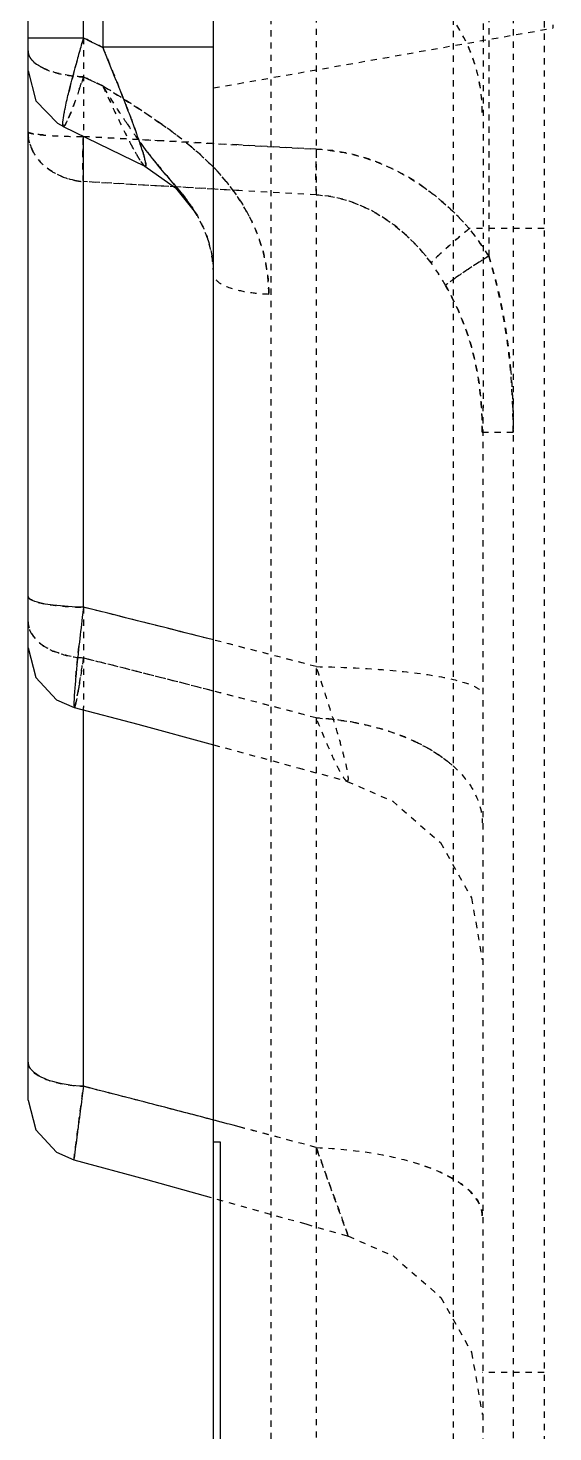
# Model space of a CAD drawing. Header units: millimetres. Extents: x 2461 to 3142, y 1660 to 2165.
# Drawn here: x 3007.49 to 3016.02, y 1904.22 to 1927.04 of the extents above; entities that cross this region are included whole.
import ezdxf

# ---------------------------------------------------------------- set-up
doc = ezdxf.new("R2010")
doc.units = ezdxf.units.MM
doc.linetypes.add('HIDDEN', pattern=[0.2, 0.1, -0.1])
doc.layers.add('DEFAULT_2', color=8, linetype='HIDDEN')

msp = doc.modelspace()

# ---------------------------------------------------------------- linework, layer by layer
at = {"color": 7, "linetype": 'Continuous'}
for p, q in [((3010.503, 1754.352), (3010.503, 2104.352)), ((3007.488, 1909.609), (3007.488, 1965.194)), ((3008.703, 1964.813), (3008.703, 1926.724)), ((3008.388, 1926.874), (3008.388, 1964.663)), ((3008.388, 1926.874), (3007.488, 1926.874)), ((3008.389, 1926.877), (3008.494, 1926.825)), ((3008.494, 1926.825), (3008.598, 1926.774)), ((3008.598, 1926.774), (3008.702, 1926.722)), ((3010.503, 1926.724), (3008.703, 1926.724)), ((3007.488, 1926.343), (3007.616, 1925.853)), ((3008.061, 1925.436), (3009.388, 1924.79)), ((3008.062, 1925.435), (3008.062, 1925.435)), ((3008.388, 1917.621), (3008.388, 1925.276)), ((3007.488, 1916.964), (3007.612, 1916.481)), ((3008.388, 1909.834), (3008.388, 1915.991)), ((3008.532, 1909.797), (3008.388, 1909.834)), ((3007.488, 1909.609), (3007.612, 1909.125)), ((3007.612, 1909.125), (3007.952, 1908.762)), ((3010.503, 1908.931), (3010.613, 1908.931)), ((3010.613, 1908.931), (3010.613, 1898.931)), ((3007.952, 1908.762), (3008.233, 1908.638)), ((3008.233, 1908.638), (3009.399, 1908.323)), ((3009.399, 1908.323), (3010.368, 1908.053))]:
    msp.add_line(p, q, dxfattribs=at)
for points in [[(3007.616, 1925.853), (3007.965, 1925.488), (3008.062, 1925.435)], [(3009.389, 1924.79), (3009.887, 1924.439), (3010.212, 1924.032)], [(3007.612, 1916.481), (3007.952, 1916.117), (3008.24, 1915.992)], [(3008.24, 1915.991), (3009.273, 1915.72), (3010.503, 1915.386)]]:
    msp.add_lwpolyline(points, dxfattribs=at)
for centre, radius, start, end in [((3023.236, 1922.475), 15.485, 163.496, 164.4088), ((2960.047, 1906.616), 52.647, 21.8184, 22.4538), ((3029.236, 1920.8), 21.716, 164.4061, 165.0885), ((2969.592, 1910.45), 42.362, 21.6636, 21.8025), ((3008.153, 1922.786), 2.406, 31.1582, 33.4136), ((2941.444, 1646.885), 278.89, 75.66319, 76.11127), ((3035.597, 1913.945), 27.451, 173.6177, 174.6865), ((2939.699, 1640.447), 278.006, 75.42477, 75.66483), ((2943.25, 1654.11), 263.889, 75.23498, 75.42433)]:
    msp.add_arc(centre, radius, start, end, dxfattribs=at)
for points, knots in [([(3008.145, 1925.968), (3008.153, 1926.001), (3008.187, 1926.141), (3008.223, 1926.28), (3008.252, 1926.388)], [0, 0, 0, 0, 0.230748, 1, 1, 1, 1]), ([(3008.076, 1925.653), (3008.081, 1925.676), (3008.101, 1925.781), (3008.125, 1925.886), (3008.145, 1925.968)], [0, 0, 0, 0, 0.213174, 1, 1, 1, 1]), ([(3009.304, 1925.178), (3009.282, 1925.242), (3009.173, 1925.548), (3009.056, 1925.85), (3008.961, 1926.088)], [0, 0, 0, 0, 0.21118, 1, 1, 1, 1]), ([(3008.053, 1925.473), (3008.053, 1925.484), (3008.057, 1925.544), (3008.067, 1925.604), (3008.076, 1925.653)], [0, 0, 0, 0, 0.174261, 1, 1, 1, 1]), ([(3008.061, 1925.436), (3008.059, 1925.436), (3008.051, 1925.448), (3008.053, 1925.462), (3008.053, 1925.473)], [0, 0, 0, 0, 0.137865, 1, 1, 1, 1]), ([(3009.389, 1924.901), (3009.384, 1924.92), (3009.359, 1925.013), (3009.329, 1925.104), (3009.304, 1925.178)], [0, 0, 0, 0, 0.197767, 1, 1, 1, 1]), ([(3010.162, 1924.111), (3010.035, 1924.304), (3009.73, 1924.647), (3009.441, 1925), (3009.308, 1925.183)], [0, 0, 0, 0, 0.504235, 1, 1, 1, 1]), ([(3009.387, 1924.792), (3009.391, 1924.79), (3009.411, 1924.79), (3009.399, 1924.848), (3009.395, 1924.876), (3009.389, 1924.901)], [0, 0, 0, 0, 0.102911, 0.378162, 1, 1, 1, 1]), ([(3007.561, 1917.733), (3007.55, 1917.738), (3007.522, 1917.752), (3007.488, 1917.777), (3007.488, 1917.798)], [0, 0, 0, 0, 0.358218, 1, 1, 1, 1]), ([(3008.388, 1917.621), (3008.223, 1917.624), (3007.947, 1917.644), (3007.665, 1917.686), (3007.561, 1917.733)], [0, 0, 0, 0, 0.590692, 1, 1, 1, 1]), ([(3008.388, 1917.621), (3008.382, 1917.567), (3008.358, 1917.359), (3008.334, 1917.151), (3008.316, 1916.997)], [0, 0, 0, 0, 0.259939, 1, 1, 1, 1]), ([(3008.264, 1916.487), (3008.261, 1916.453), (3008.251, 1916.338), (3008.241, 1916.222), (3008.237, 1916.141)], [0, 0, 0, 0, 0.299071, 1, 1, 1, 1]), ([(3008.237, 1916.141), (3008.235, 1916.108), (3008.235, 1916.06), (3008.232, 1916.01), (3008.237, 1915.995)], [0, 0, 0, 0, 0.679757, 1, 1, 1, 1]), ([(3007.558, 1910.086), (3007.547, 1910.097), (3007.512, 1910.137), (3007.488, 1910.19), (3007.488, 1910.227)], [0, 0, 0, 0, 0.292391, 1, 1, 1, 1]), ([(3008.388, 1909.834), (3008.221, 1909.841), (3007.932, 1909.881), (3007.645, 1909.996), (3007.558, 1910.086)], [0, 0, 0, 0, 0.572067, 1, 1, 1, 1]), ([(3008.388, 1909.834), (3008.382, 1909.784), (3008.359, 1909.599), (3008.334, 1909.413), (3008.316, 1909.278)], [0, 0, 0, 0, 0.268748, 1, 1, 1, 1]), ([(3008.316, 1909.278), (3008.306, 1909.204), (3008.28, 1908.999), (3008.254, 1908.795), (3008.237, 1908.664)], [0, 0, 0, 0, 0.3622, 1, 1, 1, 1])]:
    msp.add_open_spline(points, degree=3, knots=knots, dxfattribs=at)
at = {"layer": 'DEFAULT_2', "color": 8, "linetype": 'HIDDEN'}
for p, q in [((3014.905, 2031.309), (3014.875, 1848.991)), ((3014.399, 2027.588), (3014.403, 1848.905)), ((3011.438, 2025.601), (3011.438, 1853.103)), ((3012.175, 2015.025), (3012.175, 1861.051)), ((3015.378, 1984.417), (3015.378, 1881.233)), ((3015.88, 1983.546), (3015.88, 1882.093)), ((3016.024, 1948.089), (3016.024, 1927.035)), ((3014.98, 1934.433), (3014.98, 1923.331)), ((3008.388, 1926.874), (3008.388, 1925.276)), ((3010.503, 1926.062), (3016.024, 1927.035)), ((3008.388, 1926.241), (3008.493, 1926.193)), ((3008.493, 1926.193), (3008.598, 1926.144)), ((3008.598, 1926.144), (3008.703, 1926.096)), ((3007.965, 1925.488), (3007.977, 1925.482)), ((3008.061, 1925.436), (3008.061, 1925.436)), ((3008.388, 1925.272), (3012.175, 1925.067)), ((3009.288, 1925.223), (3008.388, 1925.272)), ((3009.651, 1925.203), (3009.288, 1925.223)), ((3010.503, 1925.157), (3009.651, 1925.203)), ((3010.913, 1925.135), (3010.503, 1925.157)), ((3012.175, 1925.067), (3010.913, 1925.135)), ((3009.389, 1924.789), (3009.389, 1924.789)), ((3012.175, 1924.323), (3008.388, 1924.539)), ((3009.652, 1924.467), (3008.388, 1924.539)), ((3009.897, 1924.453), (3009.652, 1924.467)), ((3009.887, 1924.438), (3009.888, 1924.438)), ((3010.503, 1924.418), (3009.897, 1924.453)), ((3010.914, 1924.395), (3010.503, 1924.418)), ((3012.175, 1924.323), (3010.914, 1924.395)), ((3015.88, 1923.775), (3014.664, 1923.775)), ((3014.875, 1920.469), (3015.378, 1920.469)), ((3008.388, 1917.621), (3008.388, 1915.991)), ((3009.273, 1915.72), (3009.411, 1915.683)), ((3010.503, 1915.386), (3011.99, 1914.982)), ((3011.882, 1915.013), (3012.676, 1914.791)), ((3014.195, 1913.796), (3014.7, 1912.9)), ((3014.7, 1912.9), (3014.875, 1911.888)), ((3010.922, 1909.175), (3010.503, 1909.286)), ((3010.368, 1908.053), (3012.007, 1907.596)), ((3012.007, 1907.596), (3012.696, 1907.398)), ((3012.697, 1907.398), (3013.428, 1907.076)), ((3013.428, 1907.076), (3014.2, 1906.403)), ((3014.2, 1906.403), (3014.701, 1905.51)), ((3014.701, 1905.51), (3014.875, 1904.501)), ((3015.88, 1905.182), (3014.875, 1905.182))]:
    msp.add_line(p, q, dxfattribs=at)
msp.add_lwpolyline([(3012.677, 1914.791), (3013.418, 1914.469), (3014.195, 1913.796)], dxfattribs=at)
for centre, radius, start, end in [((2968.597, 1846.237), 89.923, 63.51293, 63.73534), ((3012.245, 1925.661), 2.63, 0.0585, 25.5338), ((2978.434, 1936.203), 31.567, 341.2275, 341.6036), ((2968.805, 1839.52), 95.328, 65.25758, 65.46597), ((3031.383, 1936.344), 24.887, 204.3165, 205.0893), ((3017.57, 1924.825), 9.193, 177.214, 178.9607), ((3017.376, 1931.043), 9.972, 213.9056, 215.987), ((3015.137, 1929.418), 7.205, 215.9974, 218.6054), ((3006.298, 1920.494), 6.005, 50.4137, 52.498), ((3015.28, 1929.548), 7.398, 218.698, 219.7304), ((3008.492, 1925.759), 1.224, 258.6604, 265.1541), ((3011.29, 1921.039), 4.344, 31.8466, 39.0331), ((3011.352, 1921.084), 4.268, 34.2104, 39.0889), ((3011.186, 1920.973), 4.468, 31.8605, 34.1912), ((3011.207, 1921.124), 3.525, 29.3704, 36.4627), ((3023.95, 1909.074), 16.844, 122.1767, 122.6132), ((3008.722, 1923.033), 1.781, 359.9885, 2.5338), ((2944.613, 1659.503), 265.88, 75.27927, 76.12143), ((2948.312, 1673.787), 251.125, 75.26745, 75.66148), ((2940.894, 1646.387), 278.704, 75.53661, 75.98524), ((2944.142, 1659.178), 265.508, 75.15302, 75.99685), ((2947.944, 1673.701), 250.496, 75.14248, 75.53772), ((3011.877, 1910.775), 5.056, 79.1986, 86.6181), ((2944.177, 1657.773), 260.111, 74.84578, 75.70827), ((2948.669, 1674.571), 242.723, 74.83267, 75.1389)]:
    msp.add_arc(centre, radius, start, end, dxfattribs=at)
for points, knots in [([(3014.875, 1925.663), (3014.875, 1925.993), (3014.741, 1926.688), (3014.144, 1927.595), (3013.237, 1928.226), (3012.525, 1928.415), (3012.175, 1928.45)], [0, 0, 0, 0, 0.233656, 0.488552, 0.750475, 1, 1, 1, 1]), ([(3008.388, 1926.874), (3008.335, 1926.695), (3008.263, 1926.433), (3008.185, 1926.131), (3008.155, 1926.008), (3008.145, 1925.968)], [0, 0, 0, 0, 0.598009, 0.867905, 1, 1, 1, 1]), ([(3007.488, 1926.663), (3007.488, 1926.539), (3007.723, 1926.363), (3008.044, 1926.278), (3008.27, 1926.246), (3008.388, 1926.241)], [0, 0, 0, 0, 0.357189, 0.661003, 1, 1, 1, 1]), ([(3007.557, 1926.511), (3007.546, 1926.523), (3007.511, 1926.567), (3007.488, 1926.623), (3007.488, 1926.663)], [0, 0, 0, 0, 0.289912, 1, 1, 1, 1]), ([(3008.703, 1926.724), (3008.802, 1926.484), (3008.945, 1926.133), (3009.121, 1925.681), (3009.231, 1925.386), (3009.318, 1925.138), (3009.371, 1924.971), (3009.399, 1924.866), (3009.404, 1924.826), (3009.408, 1924.791), (3009.391, 1924.79), (3009.387, 1924.792)], [0, 0, 0, 0, 0.375588, 0.548311, 0.702609, 0.831481, 0.927212, 0.960295, 0.982389, 0.993422, 1, 1, 1, 1]), ([(3007.747, 1926.379), (3007.726, 1926.388), (3007.658, 1926.423), (3007.594, 1926.47), (3007.557, 1926.511)], [0, 0, 0, 0, 0.286123, 1, 1, 1, 1]), ([(3008.388, 1926.241), (3008.33, 1926.243), (3008.112, 1926.263), (3007.893, 1926.311), (3007.747, 1926.379)], [0, 0, 0, 0, 0.263487, 1, 1, 1, 1]), ([(3008.388, 1926.241), (3008.351, 1926.128), (3008.284, 1925.928), (3008.199, 1925.697), (3008.141, 1925.559), (3008.107, 1925.49), (3008.087, 1925.454), (3008.067, 1925.433), (3008.061, 1925.436)], [0, 0, 0, 0, 0.40667, 0.723685, 0.84012, 0.925329, 0.978062, 1, 1, 1, 1]), ([(3011.403, 1922.706), (3011.403, 1923.094), (3011.223, 1923.881), (3010.526, 1924.826), (3009.63, 1925.514), (3009.01, 1925.906), (3008.703, 1926.096)], [0, 0, 0, 0, 0.256695, 0.514288, 0.761389, 1, 1, 1, 1]), ([(3008.703, 1926.096), (3008.777, 1925.932), (3008.917, 1925.631), (3009.091, 1925.279), (3009.213, 1925.05), (3009.284, 1924.926), (3009.339, 1924.845), (3009.371, 1924.802), (3009.387, 1924.792)], [0, 0, 0, 0, 0.36583, 0.674321, 0.797268, 0.89447, 0.962876, 1, 1, 1, 1]), ([(3009.1, 1925.48), (3009.067, 1925.529), (3008.932, 1925.733), (3008.802, 1925.94), (3008.703, 1926.096)], [0, 0, 0, 0, 0.243487, 1, 1, 1, 1]), ([(3008.145, 1925.57), (3008.153, 1925.588), (3008.191, 1925.678), (3008.225, 1925.769), (3008.252, 1925.842)], [0, 0, 0, 0, 0.205933, 1, 1, 1, 1]), ([(3008.076, 1925.443), (3008.081, 1925.448), (3008.109, 1925.488), (3008.128, 1925.532), (3008.145, 1925.57)], [0, 0, 0, 0, 0.150888, 1, 1, 1, 1]), ([(3007.488, 1925.347), (3007.488, 1925.34), (3007.518, 1925.328), (3007.563, 1925.318), (3007.647, 1925.306), (3007.805, 1925.29), (3008.057, 1925.277), (3008.271, 1925.273), (3008.388, 1925.272)], [0, 0, 0, 0, 0.024005, 0.080841, 0.171476, 0.293123, 0.613443, 1, 1, 1, 1]), ([(3008.251, 1924.559), (3008.048, 1924.6), (3007.671, 1924.773), (3007.488, 1925.166), (3007.488, 1925.347)], [0, 0, 0, 0, 0.532759, 1, 1, 1, 1]), ([(3007.555, 1925.32), (3007.538, 1925.323), (3007.518, 1925.328), (3007.488, 1925.34), (3007.488, 1925.347)], [0, 0, 0, 0, 0.702945, 1, 1, 1, 1]), ([(3007.746, 1925.296), (3007.727, 1925.298), (3007.663, 1925.304), (3007.599, 1925.311), (3007.555, 1925.32)], [0, 0, 0, 0, 0.303811, 1, 1, 1, 1]), ([(3008.053, 1925.473), (3008.053, 1925.472), (3008.052, 1925.457), (3008.05, 1925.441), (3008.061, 1925.436)], [0, 0, 0, 0, 0.069965, 1, 1, 1, 1]), ([(3008.388, 1924.539), (3008.384, 1924.588), (3008.373, 1924.832), (3008.379, 1925.076), (3008.388, 1925.272)], [0, 0, 0, 0, 0.199059, 1, 1, 1, 1]), ([(3007.555, 1925.056), (3007.57, 1925.024), (3007.644, 1924.894), (3007.755, 1924.787), (3007.848, 1924.724)], [0, 0, 0, 0, 0.241585, 1, 1, 1, 1]), ([(3009.309, 1924.89), (3009.298, 1924.907), (3009.245, 1924.992), (3009.197, 1925.08), (3009.16, 1925.151)], [0, 0, 0, 0, 0.201371, 1, 1, 1, 1]), ([(3012.175, 1925.067), (3012.172, 1924.996), (3012.163, 1924.748), (3012.16, 1924.499), (3012.175, 1924.323)], [0, 0, 0, 0, 0.289091, 1, 1, 1, 1]), ([(3012.175, 1925.067), (3012.172, 1924.995), (3012.163, 1924.747), (3012.161, 1924.498), (3012.175, 1924.323)], [0, 0, 0, 0, 0.289085, 1, 1, 1, 1]), ([(3014.664, 1923.775), (3014.348, 1924.133), (3013.606, 1924.767), (3012.651, 1925.047), (3012.175, 1925.067)], [0, 0, 0, 0, 0.500722, 1, 1, 1, 1]), ([(3008.388, 1924.539), (3008.386, 1924.57), (3008.377, 1924.721), (3008.377, 1924.872), (3008.379, 1924.992)], [0, 0, 0, 0, 0.206527, 1, 1, 1, 1]), ([(3009.387, 1924.792), (3009.382, 1924.795), (3009.351, 1924.824), (3009.328, 1924.86), (3009.309, 1924.89)], [0, 0, 0, 0, 0.143544, 1, 1, 1, 1]), ([(3009.591, 1924.819), (3009.691, 1924.698), (3009.83, 1924.54), (3009.965, 1924.377), (3009.998, 1924.335)], [0, 0, 0, 0, 0.744996, 1, 1, 1, 1]), ([(3012.175, 1924.323), (3012.537, 1924.306), (3013.27, 1924.05), (3013.817, 1923.523), (3014.042, 1923.219)], [0, 0, 0, 0, 0.488801, 1, 1, 1, 1]), ([(3014.042, 1923.219), (3013.817, 1923.523), (3013.27, 1924.05), (3012.537, 1924.306), (3012.175, 1924.323)], [0, 0, 0, 0, 0.511186, 1, 1, 1, 1]), ([(3010.503, 1923.032), (3010.503, 1923.121), (3010.478, 1923.471), (3010.347, 1923.808), (3010.212, 1924.031)], [0, 0, 0, 0, 0.254984, 1, 1, 1, 1]), ([(3014.664, 1923.775), (3014.538, 1923.671), (3014.328, 1923.489), (3014.12, 1923.303), (3014.042, 1923.219)], [0, 0, 0, 0, 0.58837, 1, 1, 1, 1]), ([(3014.664, 1923.775), (3014.621, 1923.739), (3014.46, 1923.605), (3014.302, 1923.468), (3014.19, 1923.364)], [0, 0, 0, 0, 0.269429, 1, 1, 1, 1]), ([(3014.19, 1923.364), (3014.175, 1923.35), (3014.125, 1923.303), (3014.075, 1923.255), (3014.042, 1923.219)], [0, 0, 0, 0, 0.302161, 1, 1, 1, 1]), ([(3014.98, 1923.331), (3014.835, 1923.24), (3014.598, 1923.085), (3014.364, 1922.925), (3014.279, 1922.853)], [0, 0, 0, 0, 0.606798, 1, 1, 1, 1]), ([(3014.872, 1923.262), (3014.831, 1923.236), (3014.684, 1923.141), (3014.539, 1923.044), (3014.436, 1922.971)], [0, 0, 0, 0, 0.275908, 1, 1, 1, 1]), ([(3011.403, 1922.707), (3011.289, 1922.711), (3011.072, 1922.732), (3010.786, 1922.796), (3010.586, 1922.884), (3010.503, 1922.989), (3010.503, 1923.032)], [0, 0, 0, 0, 0.341642, 0.650339, 0.869024, 1, 1, 1, 1]), ([(3014.436, 1922.971), (3014.419, 1922.959), (3014.366, 1922.921), (3014.314, 1922.882), (3014.279, 1922.853)], [0, 0, 0, 0, 0.309344, 1, 1, 1, 1]), ([(3014.279, 1922.853), (3014.481, 1922.494), (3014.798, 1921.716), (3014.875, 1920.883), (3014.875, 1920.469)], [0, 0, 0, 0, 0.499203, 1, 1, 1, 1]), ([(3014.875, 1920.469), (3014.875, 1920.883), (3014.798, 1921.716), (3014.481, 1922.493), (3014.279, 1922.853)], [0, 0, 0, 0, 0.500793, 1, 1, 1, 1]), ([(3007.488, 1917.798), (3007.488, 1917.768), (3007.598, 1917.711), (3007.773, 1917.67), (3008.062, 1917.634), (3008.274, 1917.623), (3008.388, 1917.621)], [0, 0, 0, 0, 0.096395, 0.31098, 0.63514, 1, 1, 1, 1]), ([(3007.488, 1917.385), (3007.488, 1917.228), (3007.695, 1916.98), (3008.049, 1916.845), (3008.273, 1916.803), (3008.388, 1916.796)], [0, 0, 0, 0, 0.412153, 0.698472, 1, 1, 1, 1]), ([(3007.558, 1917.173), (3007.547, 1917.19), (3007.509, 1917.255), (3007.488, 1917.331), (3007.488, 1917.385)], [0, 0, 0, 0, 0.272621, 1, 1, 1, 1]), ([(3007.746, 1916.989), (3007.726, 1917.002), (3007.655, 1917.054), (3007.593, 1917.119), (3007.558, 1917.173)], [0, 0, 0, 0, 0.270873, 1, 1, 1, 1]), ([(3008.388, 1916.796), (3008.217, 1916.806), (3007.991, 1916.856), (3007.791, 1916.96), (3007.746, 1916.989)], [0, 0, 0, 0, 0.764019, 1, 1, 1, 1]), ([(3008.264, 1916.487), (3008.271, 1916.559), (3008.287, 1916.723), (3008.305, 1916.893), (3008.316, 1916.992), (3008.316, 1916.997)], [0, 0, 0, 0, 0.418645, 0.969361, 1, 1, 1, 1]), ([(3008.24, 1915.991), (3008.244, 1915.99), (3008.252, 1916.017), (3008.262, 1916.048), (3008.277, 1916.119), (3008.303, 1916.254), (3008.342, 1916.485), (3008.372, 1916.683), (3008.388, 1916.796)], [0, 0, 0, 0, 0.018014, 0.06814, 0.150873, 0.265184, 0.582089, 1, 1, 1, 1]), ([(3008.388, 1916.796), (3008.382, 1916.753), (3008.36, 1916.599), (3008.335, 1916.446), (3008.316, 1916.336)], [0, 0, 0, 0, 0.280567, 1, 1, 1, 1]), ([(3012.175, 1916.656), (3012.515, 1916.651), (3013.16, 1916.624), (3013.999, 1916.537), (3014.555, 1916.421), (3014.815, 1916.307), (3014.875, 1916.232), (3014.875, 1916.202)], [0, 0, 0, 0, 0.365524, 0.692271, 0.909332, 0.967625, 1, 1, 1, 1]), ([(3012.676, 1914.792), (3012.687, 1914.789), (3012.701, 1914.825), (3012.695, 1914.863), (3012.686, 1914.956), (3012.65, 1915.106), (3012.593, 1915.334), (3012.512, 1915.612), (3012.374, 1916.06), (3012.258, 1916.412), (3012.175, 1916.656)], [0, 0, 0, 0, 0.016853, 0.037754, 0.068228, 0.156469, 0.277897, 0.428337, 0.60282, 1, 1, 1, 1]), ([(3008.316, 1916.336), (3008.311, 1916.307), (3008.295, 1916.215), (3008.279, 1916.124), (3008.264, 1916.061)], [0, 0, 0, 0, 0.315722, 1, 1, 1, 1]), ([(3008.264, 1916.061), (3008.26, 1916.044), (3008.253, 1916.028), (3008.246, 1915.99), (3008.24, 1915.991)], [0, 0, 0, 0, 0.739461, 1, 1, 1, 1]), ([(3012.175, 1915.822), (3012.519, 1915.801), (3013.19, 1915.696), (3014.072, 1915.338), (3014.705, 1914.803), (3014.875, 1914.324), (3014.875, 1914.116)], [0, 0, 0, 0, 0.299451, 0.585448, 0.819453, 1, 1, 1, 1]), ([(3012.676, 1914.792), (3012.664, 1914.796), (3012.639, 1914.825), (3012.6, 1914.881), (3012.55, 1914.972), (3012.461, 1915.149), (3012.333, 1915.435), (3012.231, 1915.683), (3012.175, 1915.822)], [0, 0, 0, 0, 0.032714, 0.093695, 0.183407, 0.301004, 0.610326, 1, 1, 1, 1]), ([(3013.811, 1915.423), (3013.736, 1915.459), (3013.418, 1915.598), (3013.082, 1915.692), (3012.824, 1915.741)], [0, 0, 0, 0, 0.242695, 1, 1, 1, 1]), ([(3014.387, 1915.051), (3014.347, 1915.086), (3014.168, 1915.23), (3013.969, 1915.347), (3013.811, 1915.423)], [0, 0, 0, 0, 0.234968, 1, 1, 1, 1]), ([(3007.488, 1910.227), (3007.488, 1910.104), (3007.738, 1909.944), (3008.051, 1909.867), (3008.274, 1909.839), (3008.388, 1909.834)], [0, 0, 0, 0, 0.360115, 0.66554, 1, 1, 1, 1]), ([(3008.233, 1908.638), (3008.232, 1908.638), (3008.237, 1908.648), (3008.235, 1908.661), (3008.241, 1908.689), (3008.246, 1908.743), (3008.26, 1908.837), (3008.277, 1908.976), (3008.299, 1909.15), (3008.338, 1909.44), (3008.369, 1909.671), (3008.388, 1909.834)], [0, 0, 0, 0, 0.00438, 0.017513, 0.039385, 0.06985, 0.15565, 0.273057, 0.419595, 0.592272, 1, 1, 1, 1]), ([(3012.175, 1908.839), (3012.517, 1908.826), (3013.17, 1908.758), (3013.935, 1908.566), (3014.427, 1908.325), (3014.73, 1908.111), (3014.875, 1907.874), (3014.875, 1907.731)], [0, 0, 0, 0, 0.332078, 0.636885, 0.760801, 0.861075, 1, 1, 1, 1]), ([(3012.175, 1908.839), (3012.244, 1908.647), (3012.416, 1908.166), (3012.593, 1907.686), (3012.697, 1907.398)], [0, 0, 0, 0, 0.399363, 1, 1, 1, 1]), ([(3012.697, 1907.398), (3012.709, 1907.362), (3012.349, 1908.358), (3012.335, 1908.393), (3012.175, 1908.839)], [0, 0, 0, 0, 0.073467, 1, 1, 1, 1]), ([(3014.875, 1907.731), (3014.875, 1907.905), (3014.657, 1908.189), (3014.253, 1908.421), (3013.97, 1908.53), (3013.811, 1908.58)], [0, 0, 0, 0, 0.367659, 0.649702, 1, 1, 1, 1])]:
    msp.add_open_spline(points, degree=3, knots=knots, dxfattribs=at)
for points in [[(3008.703, 1926.096), (3009.024, 1925.898), (3009.342, 1925.696), (3009.651, 1925.479)], [(3007.488, 1925.347), (3007.488, 1925.248), (3007.512, 1925.146), (3007.555, 1925.056)], [(3009.651, 1925.479), (3009.753, 1925.408), (3009.855, 1925.334), (3009.954, 1925.258)], [(3010.124, 1925.122), (3010.277, 1924.995), (3010.423, 1924.86), (3010.558, 1924.714)], [(3012.175, 1925.067), (3012.78, 1925.039), (3013.393, 1924.816), (3013.892, 1924.472)], [(3007.848, 1924.724), (3007.907, 1924.684), (3007.971, 1924.65), (3008.037, 1924.623)], [(3008.037, 1924.623), (3008.148, 1924.578), (3008.268, 1924.549), (3008.388, 1924.539)], [(3010.558, 1924.714), (3010.764, 1924.492), (3010.946, 1924.243), (3011.086, 1923.975)], [(3013.892, 1924.472), (3014.178, 1924.276), (3014.435, 1924.035), (3014.664, 1923.775)], [(3009.998, 1924.335), (3010.057, 1924.26), (3010.114, 1924.184), (3010.167, 1924.104)], [(3010.212, 1924.033), (3010.292, 1923.9), (3010.359, 1923.759), (3010.408, 1923.612)], [(3011.086, 1923.975), (3011.288, 1923.589), (3011.403, 1923.142), (3011.403, 1922.705)], [(3010.408, 1923.612), (3010.462, 1923.451), (3010.494, 1923.281), (3010.501, 1923.111)], [(3014.279, 1922.853), (3014.207, 1922.98), (3014.128, 1923.102), (3014.042, 1923.219)], [(3015.378, 1920.469), (3015.377, 1921.432), (3015.266, 1922.412), (3014.98, 1923.331)], [(3014.98, 1923.331), (3015.164, 1922.739), (3015.28, 1922.122), (3015.334, 1921.504)], [(3015.334, 1921.504), (3015.365, 1921.16), (3015.378, 1920.814), (3015.378, 1920.469)]]:
    msp.add_open_spline(points, degree=3, dxfattribs=at)

doc.saveas('drawing.dxf')
